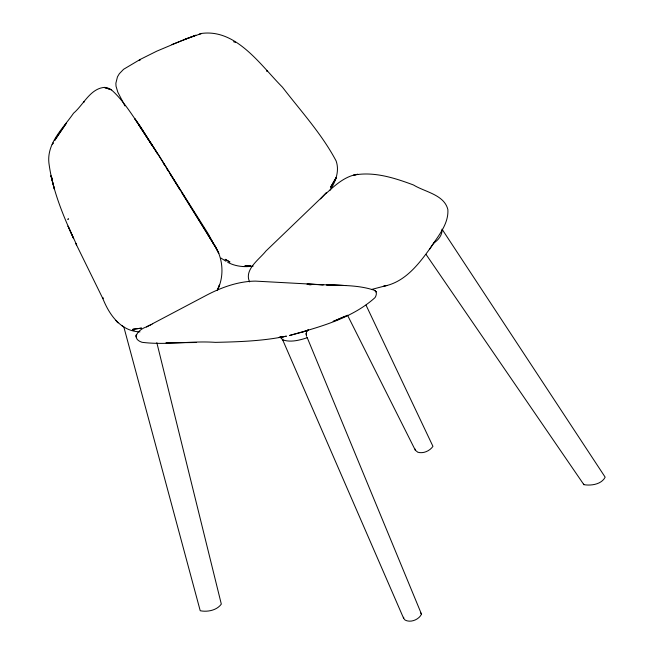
<?xml version="1.0" encoding="UTF-8"?>
<svg xmlns="http://www.w3.org/2000/svg" width="654" height="654" viewBox="0 0 654 654"><rect width="100%" height="100%" fill="white"/><g stroke="black" fill="none" stroke-linecap="round" stroke-linejoin="round"><path stroke-width="0.98" d="M282.659 339.827C290.343 342.622 299.336 340.317 306.906 337.832L307.037 337.219L421.495 614.139C419.034 619.559 410.671 623.09 405.079 620.057L403.592 618.234L282.659 339.827L282.88 339.173M403.592 618.234L403.739 617.262M306.513 336.066L306.44 332.191L308.402 329.853L305.819 331.218L308.402 329.853M102.915 298.698L102.76 297.529L102.915 298.698C109.275 314.77 120.908 331.39 139.989 331.856M329.755 190.625C335.494 182.082 339.745 171.193 336.123 160.958C321.874 134.037 300.93 111.188 282.422 87.145C260.881 65.621 236.544 28.67 201.497 33.444M217.561 289.886C224.232 276.331 223.112 259.556 215.501 246.632M335.183 180.251L336.148 177.978M217.373 290.131L219.515 284.899L217.316 290.36M435.09 241.359C422.018 259.589 407.499 281.8 383.718 286.223L387.119 285.455M429.384 249.591C436.856 237.394 448.84 224.894 447.867 209.55C444.238 194.696 424.986 192.006 413.688 185.098L413.017 184.804C394.321 177.863 373.712 171.25 353.651 175.149L357.738 174.275C344.969 176.073 335.077 185.27 325.937 193.633M320.501 198.612L265.884 251.087C259.45 259.311 243.77 269.661 249.615 281.89M139.923 59.947L139.196 60.618L139.882 60.315M433.398 243.28C438.106 240.386 442.627 234.974 441.998 229.129L605.163 477.167C601.5 484.41 591.167 485.897 583.883 484.663L426.04 254.414M147.06 326.738C139.122 328.856 130.105 338.298 142.008 342.295C166.149 345.41 191.001 340.628 215.329 342.361C239.119 341.829 263.08 341.069 286.436 336.156L279.184 337.562M152.889 323.55L206.983 294.987C221.927 287.212 238.448 281.285 255.461 281.114L323.632 284.817M303.121 331.889L289.599 335.469C319.226 327.098 351.901 318.563 375.036 297.603C376.377 295.6 377.235 292.085 374.906 290.458C359.52 285.087 342.704 285.479 326.632 284.964L345.696 285.536L306.996 284.155L322.7 284.801M152.668 323.853L146.553 326.82L151.793 324.278M347.249 315.383L333.115 321.474L345.255 316.258M171.977 44.513L195.881 35.226L184.191 39.649M307.355 330.417L302.328 332.126M199.233 34.114L201.228 33.64L186.251 38.758L156.764 51.167L140.185 59.44L123.59 69.291L119.339 73.714L117.458 76.853L115.872 83.238L116.028 86.238L117.834 92.214L124.947 105.923M371.979 289.354L384.716 286.002M235.505 42.387L233.552 41.742M283.656 336.696L280.697 337.055M253.139 266.129C244.522 267.306 235.432 266.53 227.69 262.279M168.757 342.81L165.969 342.843L196.437 342.508M242.683 266.521L244.122 266.546M309.048 284.735L311.091 284.809M279.675 337.014L281.326 337.701L280.076 337.047L282.651 339.802M220.954 258.085L226.031 261.281M347.511 315.203L415.339 450.246L417.792 452.225C423.293 453.892 429.768 450.925 432.956 446.363L366.019 305.099M117.597 322.332L115.922 320.403L118.039 322.839M134.953 118.807L141.616 128.347L157.352 153.584M134.83 118.897L152.431 145.858M420.555 612.773L421.495 614.139M141.501 128.437C132.108 115.194 123.622 100.667 111.393 89.811C109.308 88.576 107.117 87.522 104.648 87.374C90.236 88.355 83.377 105 73.55 113.199C63.266 128.217 46.72 142.964 48.911 162.952C52.304 189.423 62.686 214.471 73.632 238.645L68.049 226.121L76.673 244.931L75.938 243.452M150.951 143.193L208.029 233.543L218.837 253.36L215.305 246.591L159.224 155.889L139.065 125.208L152.987 146.692M207.539 233.911L215.256 246.632L181.591 192.39M163.32 163.042L164.882 165.666M166.541 168.225L168.103 170.849M169.77 173.4L179.932 189.84M583.564 484.124L583.883 484.663M102.776 298.453L76.052 244.007M150.902 143.226L151.728 145.049M123.819 326.902L200.222 610.738C207.375 612.185 216.752 610.444 221.322 604.108L156.829 342.663M306.464 335.845L306.047 333.515L306.121 334.219M415.208 449.085L415.339 450.246M132.68 329.649L133.939 330.262L132.68 329.649M53.072 143.062L52.304 144.534L53.072 143.062M336.025 177.88L330.605 187.15L336.025 177.88M60.331 131.977L54.552 140.569L66.291 123.287L60.331 131.977M84.121 101.672L83.745 102.163L84.121 101.672M267.208 70.746L266.718 71L267.208 70.746M68.31 218.894L67.926 219.294L68.31 218.894M326.354 192.791L320.468 198.775L326.354 192.791M52.328 179.008L50.881 175.991L52.328 179.008M141.46 328.136L132.934 329.273L141.46 328.136M250.735 265.859L245.013 265.892L250.735 265.859M107.689 88.478L104.566 87.554L111.393 89.811L107.689 88.478M229.816 261.943L225.189 259.344L229.816 261.943M122.862 326.346L122.216 325.831L122.862 326.346M375.208 290.809L374.906 290.458L376.14 291.921L375.208 290.809M54.421 189.235L51.159 176.31L54.421 189.235M136.245 337.063L136.122 335.118L136.245 337.063"/></g></svg>
